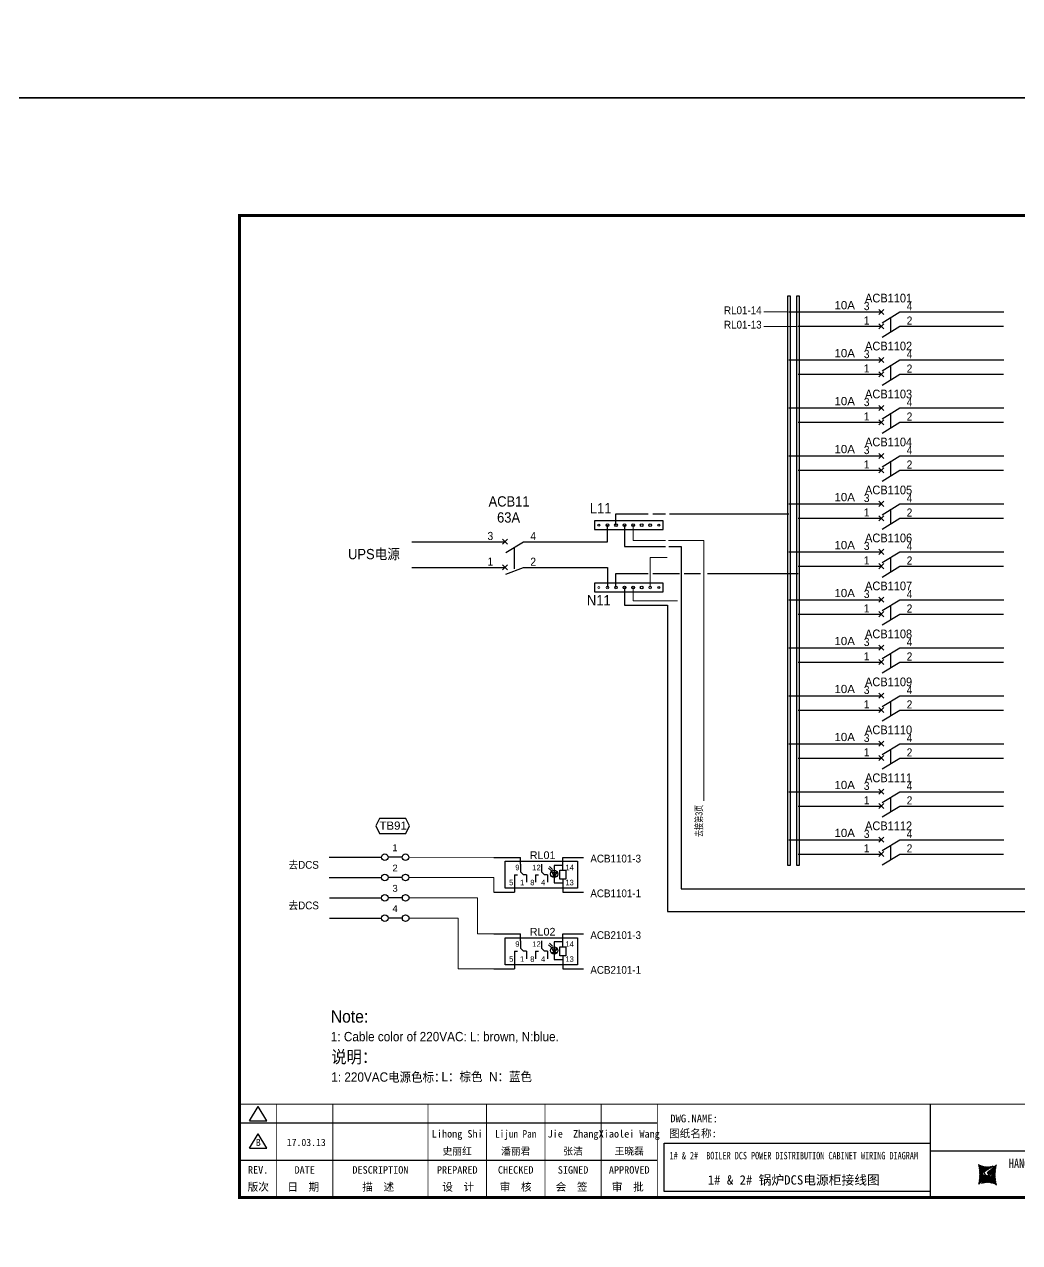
# Model space of a CAD drawing. Extents: x 79822 to 122366, y -56021 to -28815.
# Drawn here: x 90817 to 94010, y -50159 to -46249 of the extents above; entities that cross this region are included whole.
import ezdxf
from ezdxf.enums import TextEntityAlignment as Align
from ezdxf.lldxf.tags import DXFTag

# ---------------------------------------------------------------- set-up
doc = ezdxf.new("R2010")
doc.units = 0
doc.header["$LTSCALE"] = 100
doc.header["$MEASUREMENT"] = 0
for name, color, linetype in [('t', 1, 'Continuous'), ('WIRING', 3, 'Continuous'), ('标准图框及表格', 7, 'Continuous'), ('空气开关', 7, 'Continuous'), ('继电器', 7, 'Continuous')]:
    doc.layers.add(name, color=color, linetype=linetype)
doc.layers.add('细实线', color=7, linetype='Continuous', lineweight=20)
doc.styles.add('HZ', font='arial.ttf', dxfattribs={"width": 0.7})
doc.styles.get("Standard").update_dxf_attribs({"font": ''})
doc.styles.get('Standard').set_extended_font_data('SimSun')
tags = doc.linetypes.add('CENTER', pattern=[2, 1.25, -0.25, 0.25, -0.25]).pattern_tags.tags
tags[10:11] = [DXFTag(74, 4), DXFTag(75, 0), DXFTag(340, '0'), DXFTag(46, 1.0), DXFTag(50, 0.0), DXFTag(44, 0.0), DXFTag(45, 0.0)]
tags[8:9] = [DXFTag(74, 4), DXFTag(75, 0), DXFTag(340, '0'), DXFTag(46, 1.0), DXFTag(50, 0.0), DXFTag(44, 0.0), DXFTag(45, 0.0)]
tags[6:7] = [DXFTag(74, 4), DXFTag(75, 0), DXFTag(340, '0'), DXFTag(46, 1.0), DXFTag(50, 0.0), DXFTag(44, 0.0), DXFTag(45, 0.0)]
tags[4:5] = [DXFTag(74, 4), DXFTag(75, 0), DXFTag(340, '0'), DXFTag(46, 1.0), DXFTag(50, 0.0), DXFTag(44, 0.0), DXFTag(45, 0.0)]
pattern_1 = [(45, (0, 0), (-0.736262898216564, 0.7362628982165641), [])]

# ---------------------------------------------------------------- blocks, each defined once
blk = doc.blocks.new('供电端子')
at = {"style": 'HZ', "width": 0.7}
blk.add_attdef('供电端子', (0, 0), '', height=17, dxfattribs=at)
blk = doc.blocks.new('两对触点继电器4')
at = {"linetype": 'Continuous'}
for p, q in [((-2.898850006298744, 1), (3.93050469998343, 1)), ((0, -6.942902260849223), (0, 0)), ((0, -6.942902260849223), (0, 0)), ((0, 0), (18.62199102356681, 0)), ((0, 0), (18.62199102356681, 0)), ((3.93050469998343, -0.7714335845394089), (3.93050469998343, 1)), ((14.89074309218631, 1), (20.15853255797265, 1)), ((14.89074309218631, -2.314300753616408), (14.89074309218631, 1)), ((18.62199102356681, 0), (18.62199102356681, -6.942902260849223)), ((18.62199102356681, 0), (18.62199102356681, -6.942902260849223)), ((3.93050469998343, -0.7714335845394089), (3.93050469998343, -2.700017545885203)), ((3.93050469998343, -2.700017545885203), (4.701938284524658, -3.471451130424612)), ((9.330539791753836, -0.7714335845394089), (9.330539791753836, -2.700017545885203)), ((9.330539791753836, -2.700017545885203), (10.10197337629506, -3.471451130424612)), ((14.11930950764872, -4.628601507232815), (14.11930950764872, -2.314300753616408)), ((14.11930950764872, -2.314300753616408), (15.6621766767239, -2.314300753616408)), ((15.6621766767239, -2.314300753616408), (15.6621766767239, -4.628601507232815)), ((2.387637530904613, -3.471451130424612), (2.387637530904613, -7.942902260849223)), ((2.387637530904613, -3.471451130424612), (3.15907111544584, -3.471451130424612)), ((5.473371869062248, -3.471451130424612), (4.701938284524658, -3.471451130424612)), ((5.473371869062248, -3.471451130424612), (5.473371869062248, -5.400035091770405)), ((7.787672622675018, -3.471451130424612), (7.787672622675018, -5.400035091770405)), ((7.787672622675018, -3.471451130424612), (8.559106207216246, -3.471451130424612)), ((10.87340696083265, -3.471451130424612), (10.10197337629506, -3.471451130424612)), ((10.87340696083265, -3.471451130424612), (10.87340696083265, -5.400035091770405)), ((15.6621766767239, -4.628601507232815), (14.11930950764872, -4.628601507232815)), ((14.89074309218631, -4.628601507232815), (14.89074309218631, -7.942902260849223)), ((-2.880151934878086, -7.942902260849223), (2.387637530904613, -7.942902260849223)), ((18.62199102356681, -6.942902260849223), (0, -6.942902260849223)), ((18.62199102356681, -6.942902260849223), (0, -6.942902260849223)), ((14.89074309218631, -7.942902260849223), (20.15853255797265, -7.942902260849223))]:
    blk.add_line(p, q, dxfattribs=at)
at = {"layer": '继电器'}
for p, q in [((1.528297085300437, 0), (1.528297085300437, 0)), ((11.16448221722021, -1.789815281685151), (11.95026003654129, -2.503553604265107)), ((11.45021918775092, -1.361572544210503), (12.16456276443569, -2.146684763065423)), ((14.89074309218631, -1.063633882820795), (12.63405304086336, -1.063633882820795)), ((12.63405304086336, -1.063633882820795), (12.63405304086336, -5.578825527416484)), ((12.05396646064764, -3.793849053843587), (13.2421852528787, -3.793849053843587)), ((12.63405304086336, -5.578825527416484), (14.89074309218631, -5.578825527416484))]:
    blk.add_line(p, q, dxfattribs=at)
blk.add_lwpolyline([(0, 0), (18.62199102356681, 0), (18.62199102356681, -6.942902260849223), (0, -6.942902260849223)], close=True, dxfattribs=at)
blk.add_lwpolyline([(12.05396646064764, -2.870404006613171), (13.28619374251866, -2.870404006613171), (12.62607219127676, -3.793849053843587), (12.09797495028761, -2.870404006613171)], dxfattribs=at)
blk.add_circle((12.62607219127676, -3.266166169711141), 0.9241701717344044, dxfattribs=at)
at = {"style": 'HZ'}
for s, p in [('9', (2.635516607733734, -2.314300753616408)), ('12', (6.989454170678073, -2.314300753616408)), ('14', (15.50158897631627, -2.314300753616408)), ('5', (1.053108209867787, -6.171468676309814)), ('1', (3.841047872308991, -6.171468676309814)), ('8', (6.47885775445684, -6.171468676309814)), ('4', (9.241082964079396, -6.171468676309814)), ('13', (15.49833138462418, -6.171468676309814))]:
    blk.add_text(s, height=1.4, dxfattribs=at).set_placement(p)
at = {"layer": '继电器', "style": 'HZ'}
blk.add_attdef('J1', text='', height=2, dxfattribs=at).set_placement((9.653591208090802, 0.5682700523429958), align=Align.CENTER)
blk = doc.blocks.new('图框')
at = {"layer": '标准图框及表格'}
h = blk.add_hatch(dxfattribs=at)
h.set_pattern_fill('ANSI31', color=5, scale=8.329863809039892, style=0)
h.set_pattern_definition(pattern_1)
edge = h.paths.add_edge_path()
edge.add_arc((2399.257256036391, -2998.153851416566), 55.18534773488954, 238.1092081981581, 291.6531626184834)
edge.add_line((2419.619937407027, -3049.445018414634), (2388.525499730735, -3070.242821799802))
edge.add_arc((2238.907377712399, -3078.328790578547), 135.3602868968974, 346.3915348661821, 374.2500326978034)
edge.add_line((2370.467593623529, -3110.177132109857), (2397.50623789792, -3087.85242802291))
edge.add_line((2391.339199201146, -3080.281448750429), (2396.143986595598, -3080.898839897796))
edge.add_spline(control_points=[(2397.470018868538, -3087.887634953957), (2398.35948137939, -3087.023080631327), (2399.970992452319, -3085.456697735681), (2399.869182150054, -3081.252294174519), (2397.426500162081, -3081.012803431273), (2396.121921064187, -3080.884897048199)], knot_values=[0, 0, 0, 0, 6.844331067525468, 12.40042740766005, 18.76924275352248, 18.76924275352248, 18.76924275352248, 18.76924275352248], weights=[1, 1, 1, 1, 1, 1], degree=3, periodic=0)
edge.add_spline(control_points=[(2388.515363058686, -3070.265433304907), (2387.789374929038, -3070.86905758363), (2386.478198365832, -3071.959237952229), (2385.544096281083, -3073.38263759949), (2385.127199159644, -3074.017912079413)], knot_values=[0, 0, 0, 0, 5.253673658024614, 9.488438564008057, 9.488438564008057, 9.488438564008057, 9.488438564008057], weights=[1, 1, 1, 1, 1], degree=3, periodic=0)
edge.add_spline(control_points=[(2386.272665588534, -3072.281716856574), (2385.721471206634, -3072.905523096015), (2384.632427465753, -3074.386714445929), (2384.912828655535, -3077.72895088909), (2387.858851342782, -3079.895552619193), (2390.185443934519, -3080.145534927004), (2391.314573401905, -3080.266855002868)], knot_values=[10.66597461496156, 10.66597461496156, 10.66597461496156, 10.66597461496156, 18.97770399508879, 28.89455822145742, 41.119553648298, 52.64692538081317, 52.64692538081317, 52.64692538081317, 52.64692538081317], weights=[1, 1, 1, 1, 1, 1, 1], degree=3, periodic=0)
h = blk.add_hatch(dxfattribs=at)
h.set_pattern_fill('ANSI31', color=3, scale=8.329863809039892, style=0)
h.set_pattern_definition(pattern_1)
edge = h.paths.add_edge_path()
edge.add_line((2402.469732125144, -3075.776359090531), (2407.706041465404, -3076.440586092609))
edge.add_spline(control_points=[(2401.044493204623, -3068.769946203269), (2400.155030693568, -3069.634500525768), (2398.543519620813, -3071.200883421574), (2398.645329922932, -3075.40528698259), (2401.088011911052, -3075.644777725895), (2402.392591008975, -3075.772684108895)], knot_values=[0, 0, 0, 0, 6.844331067526932, 12.40042740766158, 18.76924275352342, 18.76924275352342, 18.76924275352342, 18.76924275352342], weights=[1, 1, 1, 1, 1, 1], degree=3, periodic=0)
edge.add_line((2428.046918449632, -3046.480449047325), (2401.008274175249, -3068.805153134272))
edge.add_spline(control_points=[(2412.625169549749, -3083.918607966574), (2413.015644598316, -3083.422785431954), (2413.86377905187, -3082.052674005965), (2413.601683417044, -3078.928630268005), (2410.655660730175, -3076.762028538062), (2408.329068138031, -3076.512046230251), (2407.199938671052, -3076.390726154226)], knot_values=[12.65408913243743, 12.65408913243743, 12.65408913243743, 12.65408913243743, 18.97770399508879, 28.89455822145742, 41.119553648298, 52.64692538081317, 52.64692538081317, 52.64692538081317, 52.64692538081317], weights=[1, 1, 1, 1, 1, 1, 1], degree=3, periodic=0)
edge.add_line((2411.626283690712, -3084.975693399283), (2412.781242849298, -3083.732051979769))
edge.add_line((2410.021343801694, -3086.399138189481), (2411.626283690712, -3084.975693399414))
edge.add_line((2378.894574665755, -3107.212562742519), (2409.989012342048, -3086.414759357351))
edge.add_arc((2399.257256036391, -3158.503729740543), 55.18534773488965, 58.10920819815809, 111.6531626184834)
edge.add_arc((2559.607134360383, -3078.328790578547), 135.360286896897, 166.3915348661823, 194.2500326978024)
at = {"color": 7}
for p, q in [((2215.642035047145, -2851.581424744189), (2215.642035047145, -3151.581424744189)), ((3115.642035047145, -2851.581424744189), (3115.642035047145, -3151.581424744189)), ((0, -2911.581424744189), (1340.158172602998, -2911.581424744189)), ((2215.642035047145, -3001.581424744189), (3115.642035047145, -3001.581424744189)), ((3115.642035047145, -3001.581424744189), (4115.642035047145, -3001.581424744189)), ((3791.785572043125, -3001.581424744189), (3791.785572043125, -3151.581424744189)), ((0, -3031.581424744189), (1340.158172602998, -3031.581424744189)), ((4115.642035047145, -3076.581424744189), (3115.642035047145, -3076.581424744189))]:
    blk.add_line(p, q, dxfattribs=at)
at = {"color": 7, "const_width": 3}
blk.add_lwpolyline([(4115.642035047145, -2851.581424744189), (0, -2851.581424744189)], dxfattribs=at)
at = {"layer": 't', "color": 7}
for p, q in [((31.94938321653171, -2904.992613363662), (59.89920926059131, -2859.122325316828)), ((87.8490353046218, -2904.992613363662), (59.89920926059131, -2859.122325316828)), ((31.94938321653171, -2904.992613363662), (87.8490353046218, -2904.992613363662)), ((31.94938321653171, -2992.977239491032), (59.89920926059131, -2947.106951444141)), ((87.8490353046218, -2992.977239491032), (59.89920926059131, -2947.106951444141)), ((31.94938321653171, -2992.977239491032), (87.8490353046218, -2992.977239491032))]:
    blk.add_line(p, q, dxfattribs=at)
at = {"layer": 't', "color": 7, "const_width": 9.61519705431492}
blk.add_lwpolyline([(4115.642035047145, -3151.581424744189), (4115.642035047145, 0), (0, 0), (0, -3151.581424744189)], close=True, dxfattribs=at)
at = {"layer": 't', "color": 7, "const_width": 2.40379926357873}
for points in [[(118.7653193609731, -2852.783324375967), (118.7653193609731, -3151.581424744189)], [(299.0502641293569, -2852.783324375967), (299.0502641293569, -3151.581424744189)], [(604.3883150879992, -2852.783324375967), (604.3883150879992, -3156.41304604568)], [(791.9882990770857, -2852.783324375967), (791.9882990770857, -3156.41304604568)], [(979.588283066143, -2852.783324375967), (979.588283066143, -3156.41304604568)], [(1159.873227834585, -2852.783324375967), (1159.873227834585, -3156.41304604568)], [(1340.158172602998, -2852.783324375967), (1340.158172602998, -3156.41304604568)]]:
    blk.add_lwpolyline(points, dxfattribs=at)
at = {"color": 7, "linetype": 'CENTER'}
for s, height, p in [('图纸编号：', 24, (3125.2212882557, -3066.664538382978)), ('杭州和利时自动化有限公司', 27, (2542.549152440595, -3121.114498389041)), ('文档号：', 24, (3124.032392707933, -3138.728717091954))]:
    blk.add_text(s, height=height, dxfattribs=at).set_placement(p)
at = {"color": 7, "flags": 8}
for tag, p, height in [('DWG.NAME:', (1381.636459220965, -2910.37952511241), 25), ('PROJECTNAME:', (3125.480185663539, -2912.807924402037), 24), ('PROJECTNAME：', (3339.10867075545, -2913.108539231762), 25), ('DWG.NO.:', (3128.186172261583, -3030.402470643486), 24), ('图纸编号', (3315.362718925957, -3052.404678158069), 24), ('FILENO.:', (3128.672545599984, -3106.104124450346), 24), ('文档号', (3317.726365529132, -3124.132485953713), 24)]:
    blk.add_attdef(tag, p, '', height=height, dxfattribs=at)
for tag, p in [('图纸名称:', (1377.81237181677, -2965.923337057193)), ('项目名称：', (3121.562334825969, -2984.305160940257)), ('项目名称：', (3325.036680579346, -2984.305160940257))]:
    blk.add_attdef(tag, text='', height=25, dxfattribs=at).set_placement(p, align=Align.BOTTOM_LEFT)
for tag, height, p in [('A', 23, (59.89920926059131, -2974.881554149018)), ('设计时间', 23, (213.8658221408186, -2974.881554149018)), ('RENLIU', 24, (698.1883070825425, -2950.380597809435)), ('SHUFENWANG', 24, (885.7882910716289, -2950.380597809435)), ('FANGHOU', 24, (1069.730755450379, -2950.380597809435)), ('DANDANLI', 24, (1250.015700218792, -2950.380597809435)), ('刘仁', 23, (698.1883070825425, -3002.188376027443)), ('王姝芬', 23, (885.7882910716289, -3002.188376027443)), ('侯方', 23, (1069.730755450379, -3002.188376027443)), ('李丹丹', 23, (1250.015700218792, -3002.188376027443)), ('#10STATIONONTROLCABINETCOVER', 30, (1777.900103825072, -3017.182374560078)), ('PAGEXOFX', 24, (3953.713803545135, -3039.081424744189)), ('REV.', 24, (59.38265968048654, -3063.048954873535)), ('DATE', 24, (208.907791745165, -3063.048954873535)), ('DESCRIPTION', 24, (451.7192896086781, -3063.048954873535)), ('PREPARED', 24, (698.1883070825425, -3063.048954873535)), ('CHECKED', 24, (885.7882910716144, -3063.048954873535)), ('SIGNED', 24, (1069.730755450364, -3063.048954873535)), ('APPROVED', 24, (1250.015700218792, -3063.048954873535)), ('图纸名称', 30, (1777.900103825072, -3094.695064044037)), ('第几页共几页', 24, (3953.713803545135, -3114.081424744189))]:
    blk.add_attdef(tag, text='', height=height, dxfattribs=at).set_placement(p, align=Align.MIDDLE)
at = {"color": 7, "width": 0.8, "flags": 8}
blk.add_attdef('HANGZHOUHOLLYSYSAUTOMATIONCO.,LTD.', text='', height=24, dxfattribs=at).set_placement((2770.082304289484, -3045.714803244191), align=Align.MIDDLE)
at = {"layer": 't', "color": 7}
for s, p in [('版次', (59.89920926059131, -3117.600441270843)), ('日  期', (204.1999693705875, -3117.600441270843)), ('描  述', (444.4895954714448, -3117.600441270843)), ('设  计', (701.4970341851513, -3117.600441270843)), ('审  核', (885.5947788425256, -3117.600441270843)), ('会  签', (1065.022933075787, -3117.600441270843)), ('审  批', (1245.3078778442, -3117.600441270843))]:
    blk.add_text(s, height=25, dxfattribs=at).set_placement(p, align=Align.MIDDLE_CENTER)
at = {"layer": '标准图框及表格', "color": 5, "style": 'HZ'}
for s, p in [('pgqh', (2373.884875617339, -3059.677228196226)), ('hollilas', (2374.051901626051, -3085.968484618272))]:
    blk.add_text(s, height=5.205656721233694, dxfattribs=at).set_placement(p)
at = {"layer": '标准图框及表格', "color": 3, "style": 'HZ'}
for s, height, p in [('auto', 8.676094535389492, (2400.907127263781, -3074.200036411981)), ('hollysys', 4.338047267694746, (2402.5381050141, -3099.731461394062))]:
    blk.add_text(s, height=height, dxfattribs=at).set_placement(p)

msp = doc.modelspace()

# ---------------------------------------------------------------- linework, layer by layer
at = {"color": 43}
for p, q in [((93269.50882900952, -47172.10623649645), (93566.17344263868, -47172.10623649645)), ((93624.72717394991, -47172.10623649645), (93958.4226360961, -47172.10623649645)), ((93269.50882900952, -47326.10623649645), (93566.17344263868, -47326.10623649645)), ((93624.72717394991, -47326.10623649645), (93958.4226360961, -47326.10623649645)), ((93269.50882900952, -47480.10623649645), (93566.17344263868, -47480.10623649645)), ((93624.72717394991, -47480.10623649645), (93958.4226360961, -47480.10623649645)), ((93269.50882900952, -47634.10623649645), (93566.17344263868, -47634.10623649645)), ((93624.72717394991, -47634.10623649645), (93958.4226360961, -47634.10623649645)), ((92714.5588290095, -47856.85623649645), (92714.5588290095, -47820.55623649646)), ((92714.5588290095, -47820.55623649646), (92817.4085215122, -47820.55623649646)), ((92832.60546974404, -47820.55623649646), (92873.52033036828, -47820.55623649646)), ((92886.76895190371, -47820.55623649646), (93269.50882900952, -47820.55623649646)), ((93269.50882900952, -47788.10623649645), (93566.17344263868, -47788.10623649645)), ((93624.72717394991, -47788.10623649645), (93958.4226360961, -47788.10623649645)), ((92687.0588290095, -47909.82225893988), (92687.0588290095, -47856.85623649645)), ((92742.0588290095, -47856.85623649645), (92742.0588290095, -47924.67491413899)), ((92059.46917934433, -47909.82225893988), (92358.88379297356, -47909.82225893988)), ((92417.43752428473, -47909.82225893988), (92687.0588290095, -47909.82225893988)), ((92742.0588290095, -47924.67491413899), (92873.52033036828, -47924.67491413899)), ((92884.04129452878, -47924.67491413899), (92924.10882900949, -47924.67491413899)), ((92924.10882900949, -47924.67491413899), (92924.10882900949, -48293.55623649646)), ((93269.50882900952, -47942.10623649645), (93566.17344263868, -47942.10623649645)), ((93624.72717394991, -47942.10623649645), (93958.4226360961, -47942.10623649645)), ((93269.50882900952, -48096.10623649645), (93566.17344263868, -48096.10623649645)), ((93624.72717394991, -48096.10623649645), (93958.4226360961, -48096.10623649645)), ((93269.50882900952, -48250.10623649645), (93566.17344263868, -48250.10623649645)), ((93624.72717394991, -48250.10623649645), (93958.4226360961, -48250.10623649645)), ((92924.10882900949, -48293.55623649646), (92924.10882900949, -49024.37898320025)), ((93269.50882900952, -48404.10623649645), (93566.17344263868, -48404.10623649645)), ((93624.72717394991, -48404.10623649645), (93958.4226360961, -48404.10623649645)), ((93269.50882900952, -48558.10623649645), (93566.17344263868, -48558.10623649645)), ((93624.72717394991, -48558.10623649645), (93958.4226360961, -48558.10623649645)), ((93269.50882900952, -48712.10623649645), (93566.17344263868, -48712.10623649645)), ((93624.72717394991, -48712.10623649645), (93958.4226360961, -48712.10623649645)), ((93269.50882900952, -48866.10623649645), (93566.17344263868, -48866.10623649645)), ((93624.72717394991, -48866.10623649645), (93958.4226360961, -48866.10623649645)), ((92924.10882900949, -49024.37898320025), (94541.1516143028, -49024.37898320025))]:
    msp.add_line(p, q, dxfattribs=at)
at = {"color": 6}
for p, q in [((93574.26532148602, -47180.19811534378), (93558.08156379135, -47164.01435764911)), ((93558.08156379135, -47180.19811534378), (93574.26532148602, -47164.01435764911)), ((93568.25549901373, -47206.89422267408), (93624.72717394991, -47172.10623649645)), ((93558.08156379135, -47226.30975077528), (93574.26532148602, -47210.12599308061)), ((93574.26532148602, -47226.30975077528), (93558.08156379135, -47210.12599308061)), ((93568.25549901373, -47253.00585810556), (93624.72717394991, -47218.21787192795)), ((93574.26532148602, -47334.19811534378), (93558.08156379135, -47318.01435764911)), ((93558.08156379135, -47334.19811534378), (93574.26532148602, -47318.01435764911)), ((93568.25549901373, -47360.89422267408), (93624.72717394991, -47326.10623649645)), ((93574.26532148602, -47380.30975077528), (93558.08156379135, -47364.12599308061)), ((93558.08156379135, -47380.30975077528), (93574.26532148602, -47364.12599308061)), ((93568.25549901373, -47407.00585810556), (93624.72717394991, -47372.21787192795)), ((93558.08156379135, -47488.19811534378), (93574.26532148602, -47472.01435764911)), ((93574.26532148602, -47488.19811534378), (93558.08156379135, -47472.01435764911)), ((93568.25549901373, -47514.89422267408), (93624.72717394991, -47480.10623649645)), ((93558.08156379135, -47534.30975077528), (93574.26532148602, -47518.12599308061)), ((93574.26532148602, -47534.30975077528), (93558.08156379135, -47518.12599308061)), ((93568.25549901373, -47561.00585810556), (93624.72717394991, -47526.21787192795)), ((93574.26532148602, -47642.19811534378), (93558.08156379135, -47626.01435764911)), ((93558.08156379135, -47642.19811534378), (93574.26532148602, -47626.01435764911)), ((93568.25549901373, -47668.89422267408), (93624.72717394991, -47634.10623649645)), ((93574.26532148602, -47688.30975077528), (93558.08156379135, -47672.12599308061)), ((93558.08156379135, -47688.30975077528), (93574.26532148602, -47672.12599308061)), ((93568.25549901373, -47715.00585810556), (93624.72717394991, -47680.21787192795)), ((93558.08156379135, -47796.19811534378), (93574.26532148602, -47780.01435764911)), ((93574.26532148602, -47796.19811534378), (93558.08156379135, -47780.01435764911)), ((93568.25549901373, -47822.89422267408), (93624.72717394991, -47788.10623649645)), ((93558.08156379135, -47842.30975077528), (93574.26532148602, -47826.12599308061)), ((93574.26532148602, -47842.30975077528), (93558.08156379135, -47826.12599308061)), ((93568.25549901373, -47869.00585810556), (93624.72717394991, -47834.21787192795)), ((93574.26532148602, -47950.19811534378), (93558.08156379135, -47934.01435764911)), ((93558.08156379135, -47950.19811534378), (93574.26532148602, -47934.01435764911)), ((93574.26532148602, -47996.30975077528), (93558.08156379135, -47980.12599308061)), ((93558.08156379135, -47996.30975077528), (93574.26532148602, -47980.12599308061)), ((93568.25549901373, -47976.89422267408), (93624.72717394991, -47942.10623649645)), ((93568.25549901373, -48023.00585810556), (93624.72717394991, -47988.21787192795)), ((93574.26532148602, -48104.19811534378), (93558.08156379135, -48088.01435764911)), ((93558.08156379135, -48104.19811534378), (93574.26532148602, -48088.01435764911)), ((93568.25549901373, -48130.89422267408), (93624.72717394991, -48096.10623649645)), ((93574.26532148602, -48150.30975077528), (93558.08156379135, -48134.12599308061)), ((93558.08156379135, -48150.30975077528), (93574.26532148602, -48134.12599308061)), ((93568.25549901373, -48177.00585810556), (93624.72717394991, -48142.21787192795)), ((93558.08156379135, -48258.19811534378), (93574.26532148602, -48242.01435764911)), ((93574.26532148602, -48258.19811534378), (93558.08156379135, -48242.01435764911)), ((93568.25549901373, -48284.89422267408), (93624.72717394991, -48250.10623649645)), ((93558.08156379135, -48304.30975077528), (93574.26532148602, -48288.12599308061)), ((93574.26532148602, -48304.30975077528), (93558.08156379135, -48288.12599308061)), ((93568.25549901373, -48331.00585810556), (93624.72717394991, -48296.21787192795)), ((93574.26532148602, -48412.19811534378), (93558.08156379135, -48396.01435764911)), ((93558.08156379135, -48412.19811534378), (93574.26532148602, -48396.01435764911)), ((93568.25549901373, -48438.89422267408), (93624.72717394991, -48404.10623649645)), ((93574.26532148602, -48458.30975077528), (93558.08156379135, -48442.12599308061)), ((93558.08156379135, -48458.30975077528), (93574.26532148602, -48442.12599308061)), ((93568.25549901373, -48485.00585810556), (93624.72717394991, -48450.21787192795)), ((93574.26532148602, -48566.19811534378), (93558.08156379135, -48550.01435764911)), ((93558.08156379135, -48566.19811534378), (93574.26532148602, -48550.01435764911)), ((93568.25549901373, -48592.89422267408), (93624.72717394991, -48558.10623649645)), ((93574.26532148602, -48612.30975077528), (93558.08156379135, -48596.12599308061)), ((93558.08156379135, -48612.30975077528), (93574.26532148602, -48596.12599308061)), ((93568.25549901373, -48639.00585810556), (93624.72717394991, -48604.21787192795)), ((93574.26532148602, -48720.19811534378), (93558.08156379135, -48704.01435764911)), ((93558.08156379135, -48720.19811534378), (93574.26532148602, -48704.01435764911)), ((93568.25549901373, -48746.89422267408), (93624.72717394991, -48712.10623649645)), ((93574.26532148602, -48766.30975077528), (93558.08156379135, -48750.12599308061)), ((93558.08156379135, -48766.30975077528), (93574.26532148602, -48750.12599308061)), ((93568.25549901373, -48793.00585810556), (93624.72717394991, -48758.21787192795)), ((93558.08156379135, -48874.19811534378), (93574.26532148602, -48858.01435764911)), ((93574.26532148602, -48874.19811534378), (93558.08156379135, -48858.01435764911)), ((93568.25549901373, -48900.89422267408), (93624.72717394991, -48866.10623649645)), ((93558.08156379135, -48920.30975077528), (93574.26532148602, -48904.12599308061)), ((93574.26532148602, -48920.30975077528), (93558.08156379135, -48904.12599308061)), ((93568.25549901373, -48947.00585810556), (93624.72717394991, -48912.21787192795))]:
    msp.add_line(p, q, dxfattribs=at)
at = {"color": 5}
for p, q in [((93299.20882900953, -47218.21787192795), (93566.17344263868, -47218.21787192795)), ((93624.72717394991, -47218.21787192795), (93957.83298643093, -47218.21787192795)), ((93299.20882900953, -47372.21787192795), (93566.17344263868, -47372.21787192795)), ((93624.72717394991, -47372.21787192795), (93957.83298643093, -47372.21787192795)), ((93299.20882900953, -47526.21787192795), (93566.17344263868, -47526.21787192795)), ((93624.72717394991, -47526.21787192795), (93957.83298643093, -47526.21787192795)), ((93299.20882900953, -47680.21787192795), (93566.17344263868, -47680.21787192795)), ((93624.72717394991, -47680.21787192795), (93957.83298643093, -47680.21787192795)), ((93299.20882900953, -47834.21787192795), (93566.17344263868, -47834.21787192795)), ((93624.72717394991, -47834.21787192795), (93957.83298643093, -47834.21787192795)), ((92059.29621479931, -47992.23389437137), (92358.88379297356, -47992.23389437137)), ((92417.43752428473, -47992.23389437137), (92687.0588290095, -47992.23389437137)), ((92687.0588290095, -47992.23389437137), (92687.0588290095, -48056.50623649645)), ((92714.5588290095, -48056.50623649645), (92714.5588290095, -48011.95623649645)), ((92714.5588290095, -48011.95623649645), (92817.39293489864, -48011.95623649645)), ((92832.9795484698, -48011.95623649645), (92918.60882900949, -48011.95623649645)), ((92932.90882900948, -48011.95623649645), (92985.93945950535, -48011.95623649645)), ((93008.61089742693, -48011.95623649645), (93041.70023087869, -48011.95623649645)), ((93041.70023087869, -48011.95623649645), (93299.20882900953, -48011.95623649645)), ((93299.20882900953, -47988.21787192795), (93566.17344263868, -47988.21787192795)), ((93624.72717394991, -47988.21787192795), (93957.83298643093, -47988.21787192795)), ((92742.0588290095, -48056.50623649645), (92742.0588290095, -48112.82855769254)), ((92742.0588290095, -48112.82855769254), (92879.5588290095, -48112.82855769254)), ((92879.5588290095, -48112.82855769254), (92879.5588290095, -48293.00623649645)), ((93299.20882900953, -48142.21787192795), (93566.17344263868, -48142.21787192795)), ((93624.72717394991, -48142.21787192795), (93957.83298643093, -48142.21787192795)), ((92879.5588290095, -48293.00623649645), (92879.5588290095, -49097.07697427474)), ((93299.20882900953, -48296.21787192795), (93566.17344263868, -48296.21787192795)), ((93624.72717394991, -48296.21787192795), (93957.83298643093, -48296.21787192795)), ((93299.20882900953, -48450.21787192795), (93566.17344263868, -48450.21787192795)), ((93624.72717394991, -48450.21787192795), (93957.83298643093, -48450.21787192795)), ((93299.20882900953, -48604.21787192795), (93566.17344263868, -48604.21787192795)), ((93624.72717394991, -48604.21787192795), (93957.83298643093, -48604.21787192795)), ((93299.20882900953, -48758.21787192795), (93566.17344263868, -48758.21787192795)), ((93624.72717394991, -48758.21787192795), (93957.83298643093, -48758.21787192795)), ((93299.20882900953, -48912.21787192795), (93566.17344263868, -48912.21787192795)), ((93624.72717394991, -48912.21787192795), (93957.83298643093, -48912.21787192795)), ((92879.5588290095, -49097.07697427474), (94570.9035522306, -49097.07697427474))]:
    msp.add_line(p, q, dxfattribs=at)
for p, q in [((92366.97567182084, -47917.91413778721), (92350.79191412622, -47901.73038009254)), ((92350.79191412622, -47917.91413778721), (92366.97567182084, -47901.73038009254)), ((92360.9658493486, -47944.61024511751), (92417.43752428473, -47909.82225893988)), ((92350.79191412622, -48000.3257732187), (92366.97567182084, -47984.14201552403)), ((92366.97567182084, -48000.3257732187), (92350.79191412622, -47984.14201552403)), ((92360.9658493486, -48014.37188054899), (92417.43752428473, -47992.23389437137))]:
    msp.add_line(p, q)
at = {"color": 7}
for p, q in [((91794.9250053732, -48922.61924063879), (91962.287721378, -48922.61924063879)), ((91794.9250053732, -48987.79989885002), (91962.66894592732, -48987.79989885002)), ((91794.98008132912, -49052.85524094327), (91962.72402188324, -49052.85524094327)), ((91794.98008132912, -49117.91058303653), (91962.72402188324, -49117.91058303653))]:
    msp.add_line(p, q, dxfattribs=at)
at = {"color": 7, "linetype": 'Continuous'}
for p, q in [((92028.73340159349, -48922.61924063879), (91983.46948795524, -48922.61924063879)), ((92029.11462614281, -48987.79989885002), (91983.85071250456, -48987.79989885002)), ((92029.16970209873, -49052.85524094327), (91983.90578846048, -49052.85524094327)), ((92029.16970209873, -49117.91058303653), (91983.90578846048, -49117.91058303653))]:
    msp.add_line(p, q, dxfattribs=at)
at = {"color": 1}
for points in [[(80424.02288337171, -41902.71170878626), (120415.6888531589, -41902.71170878626), (120415.6888531589, -46484.74540639428), (80424.02288337171, -46484.74540639428)], [(80424.02288337171, -46484.74540639428), (120403.571340328, -46484.74540639428), (120403.571340328, -56021.37558329208), (80424.02288337171, -56021.37558329208)], [(92869.6496177244, -49840.69029579248), (93722.16669772343, -49840.69029579248), (93722.16669772343, -49995.64458818166), (92869.6496177244, -49995.64458818166)]]:
    msp.add_lwpolyline(points, close=True, dxfattribs=at)
at = {"color": 43}
for points in [[(93273.49611533314, -47120.40623649645), (93273.49611533314, -48949.23421393051), (93265.65882900948, -48949.23421393051), (93265.65882900948, -47120.40623649645)], [(92645.8088290095, -47870.60623649645), (92865.8088290095, -47870.60623649645), (92865.8088290095, -47843.10623649645), (92645.8088290095, -47843.10623649645)]]:
    msp.add_lwpolyline(points, close=True, dxfattribs=at)
at = {"color": 5}
for points in [[(93302.64611533316, -47120.40623649645), (93302.64611533316, -48949.23421393051), (93294.8088290095, -48949.23421393051), (93294.8088290095, -47120.40623649645)], [(92645.8088290095, -48070.25623649645), (92865.8088290095, -48070.25623649645), (92865.8088290095, -48042.75623649645), (92645.8088290095, -48042.75623649645)]]:
    msp.add_lwpolyline(points, close=True, dxfattribs=at)
at = {"color": 3}
msp.add_lwpolyline([(92040.3947951528, -48797.59135525377), (91955.73745077322, -48797.59135525377), (91943.64145077326, -48821.78335525376), (91955.73745077322, -48845.97535525376), (92040.3947951528, -48845.97535525376), (92052.49079515276, -48821.78335525376), (92040.3947951528, -48797.59135525377)], dxfattribs=at)
for centre, radius in [((92659.5588290095, -47856.85623649645), 3.3), ((92687.0588290095, -47856.85623649645), 4.4), ((92714.5588290095, -47856.85623649645), 4.4), ((92742.0588290095, -47856.85623649645), 4.4), ((92769.5588290095, -47856.85623649645), 4.4), ((92797.0588290095, -47856.85623649645), 4.4), ((92824.5588290095, -47856.85623649645), 4.4), ((92852.0588290095, -47856.85623649645), 3.3), ((92742.0588290095, -48056.50623649645), 4.4), ((92769.5588290095, -48056.50623649645), 4.4), ((92797.0588290095, -48056.50623649645), 4.4), ((92852.0588290095, -48056.50623649645), 3.3)]:
    msp.add_circle(centre, radius)
at = {"lineweight": 20}
for centre, radius in [((92659.5588290095, -48056.50623649645), 3.3), ((92687.0588290095, -48056.50623649645), 4.4), ((92714.5588290095, -48056.50623649645), 4.4), ((92824.5588290095, -48056.50623649645), 4.4)]:
    msp.add_circle(centre, radius, dxfattribs=at)
at = {"layer": 'WIRING', "color": 3}
for centre in [(91972.87860466665, -48922.61924063879), (92039.32428488214, -48922.61924063879), (91973.25982921597, -48987.79989885002), (92039.70550943146, -48987.79989885002), (91973.3149051719, -49052.85524094327), (92039.76058538738, -49052.85524094327), (91973.3149051719, -49117.91058303653), (92039.76058538738, -49117.91058303653)]:
    msp.add_circle(centre, 10.59088328861253, dxfattribs=at)
at = {"layer": '空气开关', "color": 6}
for p, q in [((93596.49133648185, -47235.61186501675), (93596.49133648185, -47189.50022958528)), ((93596.49133648185, -47389.61186501675), (93596.49133648185, -47343.50022958528)), ((93596.49133648185, -47543.61186501675), (93596.49133648185, -47497.50022958528)), ((93596.49133648185, -47697.61186501675), (93596.49133648185, -47651.50022958528)), ((93596.49133648185, -47851.61186501675), (93596.49133648185, -47805.50022958528)), ((93596.49133648185, -48005.61186501675), (93596.49133648185, -47959.50022958528)), ((93596.49133648185, -48159.61186501675), (93596.49133648185, -48113.50022958528)), ((93596.49133648185, -48313.61186501675), (93596.49133648185, -48267.50022958528)), ((93596.49133648185, -48467.61186501675), (93596.49133648185, -48421.50022958528)), ((93596.49133648185, -48621.61186501675), (93596.49133648185, -48575.50022958528)), ((93596.49133648185, -48775.61186501675), (93596.49133648185, -48729.50022958528)), ((93596.49133648185, -48929.61186501675), (93596.49133648185, -48883.50022958528))]:
    msp.add_line(p, q, dxfattribs=at)
at = {"layer": '空气开关'}
msp.add_line((92389.20168681667, -47996.97788746019), (92389.20168681667, -47927.21625202871), dxfattribs=at)
at = {"layer": '细实线', "color": 43}
for p, q in [((93267.4607536621, -47172.3002354707), (93189.2505587895, -47172.3002354707)), ((92769.5588290095, -47856.85623649645), (92769.5588290095, -47905.70818849897)), ((92769.5588290095, -47905.70818849897), (92873.90999570754, -47905.70818849897)), ((92882.93818296891, -47905.70818849897), (92996.31753692831, -47905.70818849897)), ((92996.31753692831, -47905.70818849897), (92996.31753692831, -48741.09807817497))]:
    msp.add_line(p, q, dxfattribs=at)
at = {"layer": '细实线', "color": 5}
for p, q in [((93297.16075366212, -47218.4118709022), (93189.2505587895, -47218.4118709022)), ((92824.5588290095, -48056.50623649645), (92824.5588290095, -47960.48569141116)), ((92824.5588290095, -47960.48569141116), (92878.89459472758, -47960.48569141116)), ((92769.5588290095, -48056.50623649645), (92769.5588290095, -48099.72024924851)), ((92769.5588290095, -48099.72024924851), (92912.02228061206, -48099.72024924851))]:
    msp.add_line(p, q, dxfattribs=at)
at = {"layer": '细实线', "color": 0}
for p, q in [((92322.51494084817, -48922.88148482531), (92049.91516817076, -48922.61924063879)), ((92322.74829277952, -48987.56924063878), (92050.29639272008, -48987.79989885002)), ((92322.74829277952, -49034.48890504077), (92322.74829277952, -48987.56924063878)), ((92050.351468676, -49052.85524094327), (92270.07580139261, -49052.85524094327)), ((92270.07580139258, -49168.52948482533), (92270.07580139261, -49052.85524094327)), ((92050.351468676, -49117.91058303653), (92208.07580139258, -49117.91058303653)), ((92208.07580139258, -49117.91058303653), (92208.07580139255, -49280.13690504078)), ((92322.51494084817, -49168.52948482533), (92270.07580139258, -49168.52948482533)), ((92322.74829277952, -49280.13690504078), (92208.07580139255, -49280.13690504078))]:
    msp.add_line(p, q, dxfattribs=at)

# ---------------------------------------------------------------- block references
at = {"color": 1}
ref = msp.add_blockref('图框', (91507.10296367995, -46863.05262892279), dxfattribs=at)
ref.add_attrib('第几页共几页', '第1页 共3页', dxfattribs={"color": 7, "height": 24, "flags": 8}).set_placement((95460.81676722509, -49977.13405366697), align=Align.MIDDLE)
ref.add_attrib('图纸编号', 'BHE-17020007/01 -C0-004-04', (94822.4656826059, -49915.45730708085), dxfattribs={"color": 7, "height": 24, "flags": 8})
ref.add_attrib('文档号', 'B17-P11-008837', (94824.8293292091, -49987.1851148765), dxfattribs={"color": 7, "height": 24, "flags": 8})
ref.add_attrib('图纸名称', '1# & 2# 锅炉DCS电源柜接线图', dxfattribs={"color": 7, "height": 30, "flags": 8}).set_placement((93285.00306750501, -49957.74769296683), align=Align.MIDDLE)
ref.add_attrib('刘仁', '史丽红', dxfattribs={"color": 7, "height": 23, "flags": 8}).set_placement((92205.2912707625, -49865.24100495023), align=Align.MIDDLE)
ref.add_attrib('王姝芬', '潘丽君', dxfattribs={"color": 7, "height": 23, "flags": 8}).set_placement((92392.89125475158, -49865.24100495023), align=Align.MIDDLE)
ref.add_attrib('侯方', '张洁', dxfattribs={"color": 7, "height": 23, "flags": 8}).set_placement((92576.83371913033, -49865.24100495023), align=Align.MIDDLE)
ref.add_attrib('李丹丹', '王晓磊', dxfattribs={"color": 7, "height": 23, "flags": 8}).set_placement((92757.11866389874, -49865.24100495023), align=Align.MIDDLE)
ref.add_attrib('设计时间', '17.03.13', dxfattribs={"color": 7, "height": 23, "flags": 8}).set_placement((91720.96878582078, -49837.9341830718), align=Align.MIDDLE)
ref.add_attrib('A', 'B', dxfattribs={"color": 7, "height": 23, "flags": 8}).set_placement((91567.00217294054, -49837.9341830718), align=Align.MIDDLE)
ref.add_attrib('REV.', 'REV.', dxfattribs={"color": 7, "height": 24, "flags": 8}).set_placement((91566.48562336042, -49926.10158379632), align=Align.MIDDLE)
ref.add_attrib('DATE', 'DATE', dxfattribs={"color": 7, "height": 24, "flags": 8}).set_placement((91716.01075542513, -49926.10158379632), align=Align.MIDDLE)
ref.add_attrib('DESCRIBE', 'DESCRIPTION', dxfattribs={"color": 7, "height": 24, "flags": 8}).set_placement((91958.82225328863, -49926.10158379632), align=Align.MIDDLE)
ref.add_attrib('PREPARE', 'PREPARED', dxfattribs={"color": 7, "height": 24, "flags": 8}).set_placement((92205.2912707625, -49926.10158379632), align=Align.MIDDLE)
ref.add_attrib('VERIFY', 'CHECKED', dxfattribs={"color": 7, "height": 24, "flags": 8}).set_placement((92392.89125475158, -49926.10158379632), align=Align.MIDDLE)
ref.add_attrib('SIGN', 'SIGNED', dxfattribs={"color": 7, "height": 24, "flags": 8}).set_placement((92576.8337191303, -49926.10158379632), align=Align.MIDDLE)
ref.add_attrib('APPROVER', 'APPROVED', dxfattribs={"color": 7, "height": 24, "flags": 8}).set_placement((92757.11866389874, -49926.10158379632), align=Align.MIDDLE)
ref.add_attrib('RENLIU', 'Lihong Shi', dxfattribs={"color": 7, "height": 24, "flags": 8}).set_placement((92205.2912707625, -49813.43322673222), align=Align.MIDDLE)
ref.add_attrib('SHUFENWANG', 'Lijun Pan', dxfattribs={"color": 7, "height": 24, "width": 0.9, "flags": 8}).set_placement((92392.89125475158, -49813.43322673222), align=Align.MIDDLE)
ref.add_attrib('FANGHOU', 'Jie  Zhang', dxfattribs={"color": 7, "height": 24, "flags": 8}).set_placement((92576.83371913033, -49813.43322673222), align=Align.MIDDLE)
ref.add_attrib('DANDANLI', 'Xiaolei Wang', dxfattribs={"color": 7, "height": 24, "flags": 8}).set_placement((92757.11866389874, -49813.43322673222), align=Align.MIDDLE)
ref.add_attrib('DWG.NAME:', 'DWG.NAME:', (92888.73942290091, -49773.4321540352), dxfattribs={"color": 7, "height": 25, "flags": 8})
ref.add_attrib('#10STATIONONTROLCABINETCOVER', '1# & 2#  BOILER DCS POWER DISTRIBUTION CABINET WIRING DIAGRAM', dxfattribs={"color": 7, "height": 24, "width": 0.8, "flags": 8}).set_placement((93285.00306750501, -49880.23500348286), align=Align.MIDDLE)
ref.add_attrib('图纸名称:', '图纸名称:', dxfattribs={"color": 7, "height": 25, "flags": 8}).set_placement((92884.91533549673, -49828.97596597998), align=Align.BOTTOM_LEFT)
ref.add_attrib('HANGZHOUHOLLYSYSAUTOMATIONCO.,LTD', 'HANGZHOU HOLLYSYS AUTOMATION CO.,LTD.', dxfattribs={"color": 7, "height": 30, "width": 0.8, "flags": 8}).set_placement((94277.18526796943, -49908.76743216698), align=Align.MIDDLE)
ref.add_attrib('PROJECTNAME：', 'PROJECT NAME：', (94632.48938591011, -49776.16116815455), dxfattribs={"color": 7, "height": 25, "width": 0.8, "flags": 8})
ref.add_attrib('项目名称：', '项目名称：', dxfattribs={"color": 7, "height": 25, "flags": 8}).set_placement((94628.6652985059, -49847.35778986305), align=Align.BOTTOM_LEFT)
ref.add_attrib('PROJECTNAME：', 'Ethiopia Welkait Sugar Cane Factory Project', (94846.21163443539, -49776.16116815455), dxfattribs={"color": 7, "height": 25, "width": 0.7, "flags": 8})
ref.add_attrib('项目名称：', '埃塞俄比亚瓦尔凯特糖厂4×30MW机组电站DCS', dxfattribs={"color": 7, "height": 25, "flags": 8}).set_placement((94832.13964425928, -49847.35778986305), align=Align.BOTTOM_LEFT)
ref.add_attrib('PAGEXOFX', 'PAGE 1 OF 3', dxfattribs={"color": 7, "height": 24, "flags": 8}).set_placement((95460.81676722509, -49902.13405366697), align=Align.MIDDLE)
ref.add_attrib('DWG.NO.：', 'DWG.NO.：', (94636.47801229997, -49897.64117522231), dxfattribs={"color": 7, "height": 24, "flags": 8})
ref.add_attrib('FILENO.：', 'FILE No.：', (94636.47801229997, -49972.64117522231), dxfattribs={"color": 7, "height": 24, "flags": 8})
ref = msp.add_blockref('供电端子', (93589.16138786174, -47141.6380799256), dxfattribs=dict(xscale=0.9349999999976717, yscale=0.9349999999976717))
ref.add_attrib('供电端子', 'ACB1101', dxfattribs={"height": 28.05, "style": 'HZ', "width": 0.9}).set_placement((93589.16138786174, -47141.6380799256), align=Align.CENTER)
ref = msp.add_blockref('供电端子', (93061.20055878948, -47179.39878983918), dxfattribs=dict(xscale=0.9349999999976717, yscale=0.9349999999976717))
ref.add_attrib('供电端子', 'RL01-14', (93061.20055878948, -47179.39878983918), dxfattribs={"height": 25, "style": 'HZ', "width": 0.9})
ref = msp.add_blockref('供电端子', (93448.36138786169, -47163.6380799256), dxfattribs=dict(xscale=0.9349999999976717, yscale=0.9349999999976717))
ref.add_attrib('供电端子', '10A', dxfattribs={"height": 26.4, "style": 'HZ'}).set_placement((93448.36138786169, -47163.6380799256), align=Align.CENTER)
ref = msp.add_blockref('供电端子', (93061.20055878948, -47225.51042527068), dxfattribs=dict(xscale=0.9349999999976717, yscale=0.9349999999976717))
ref.add_attrib('供电端子', 'RL01-13', (93061.20055878948, -47225.51042527068), dxfattribs={"height": 25, "style": 'HZ', "width": 0.9})
ref = msp.add_blockref('供电端子', (93589.16138786174, -47295.6380799256), dxfattribs=dict(xscale=0.9349999999976717, yscale=0.9349999999976717))
ref.add_attrib('供电端子', 'ACB1102', dxfattribs={"height": 28.05, "style": 'HZ', "width": 0.9}).set_placement((93589.16138786174, -47295.6380799256), align=Align.CENTER)
ref = msp.add_blockref('供电端子', (93448.36138786169, -47317.6380799256), dxfattribs=dict(xscale=0.9349999999976717, yscale=0.9349999999976717))
ref.add_attrib('供电端子', '10A', dxfattribs={"height": 26.4, "style": 'HZ'}).set_placement((93448.36138786169, -47317.6380799256), align=Align.CENTER)
ref = msp.add_blockref('供电端子', (93589.16138786174, -47449.6380799256), dxfattribs=dict(xscale=0.9349999999976717, yscale=0.9349999999976717))
ref.add_attrib('供电端子', 'ACB1103', dxfattribs={"height": 28.05, "style": 'HZ', "width": 0.9}).set_placement((93589.16138786174, -47449.6380799256), align=Align.CENTER)
ref = msp.add_blockref('供电端子', (93448.36138786169, -47471.6380799256), dxfattribs=dict(xscale=0.9349999999976717, yscale=0.9349999999976717))
ref.add_attrib('供电端子', '10A', dxfattribs={"height": 26.4, "style": 'HZ'}).set_placement((93448.36138786169, -47471.6380799256), align=Align.CENTER)
ref = msp.add_blockref('供电端子', (93589.16138786174, -47603.6380799256), dxfattribs=dict(xscale=0.9349999999976717, yscale=0.9349999999976717))
ref.add_attrib('供电端子', 'ACB1104', dxfattribs={"height": 28.05, "style": 'HZ', "width": 0.9}).set_placement((93589.16138786174, -47603.6380799256), align=Align.CENTER)
ref = msp.add_blockref('供电端子', (93448.36138786169, -47625.6380799256), dxfattribs=dict(xscale=0.9349999999976717, yscale=0.9349999999976717))
ref.add_attrib('供电端子', '10A', dxfattribs={"height": 26.4, "style": 'HZ'}).set_placement((93448.36138786169, -47625.6380799256), align=Align.CENTER)
ref = msp.add_blockref('供电端子', (93589.16138786174, -47757.6380799256), dxfattribs=dict(xscale=0.9349999999976717, yscale=0.9349999999976717))
ref.add_attrib('供电端子', 'ACB1105', dxfattribs={"height": 28.05, "style": 'HZ', "width": 0.9}).set_placement((93589.16138786174, -47757.6380799256), align=Align.CENTER)
ref = msp.add_blockref('供电端子', (93448.36138786169, -47779.6380799256), dxfattribs=dict(xscale=0.9349999999976717, yscale=0.9349999999976717))
ref.add_attrib('供电端子', '10A', dxfattribs={"height": 26.4, "style": 'HZ'}).set_placement((93448.36138786169, -47779.6380799256), align=Align.CENTER)
ref = msp.add_blockref('供电端子', (93589.16138786174, -47911.6380799256), dxfattribs=dict(xscale=0.9349999999976717, yscale=0.9349999999976717))
ref.add_attrib('供电端子', 'ACB1106', dxfattribs={"height": 28.05, "style": 'HZ', "width": 0.9}).set_placement((93589.16138786174, -47911.6380799256), align=Align.CENTER)
ref = msp.add_blockref('供电端子', (93448.36138786169, -47933.6380799256), dxfattribs=dict(xscale=0.9349999999976717, yscale=0.9349999999976717))
ref.add_attrib('供电端子', '10A', dxfattribs={"height": 26.4, "style": 'HZ'}).set_placement((93448.36138786169, -47933.6380799256), align=Align.CENTER)
ref = msp.add_blockref('供电端子', (93589.16138786174, -48065.6380799256), dxfattribs=dict(xscale=0.9349999999976717, yscale=0.9349999999976717))
ref.add_attrib('供电端子', 'ACB1107', dxfattribs={"height": 28.05, "style": 'HZ', "width": 0.9}).set_placement((93589.16138786174, -48065.6380799256), align=Align.CENTER)
ref = msp.add_blockref('供电端子', (93448.36138786169, -48087.6380799256), dxfattribs=dict(xscale=0.9349999999976717, yscale=0.9349999999976717))
ref.add_attrib('供电端子', '10A', dxfattribs={"height": 26.4, "style": 'HZ'}).set_placement((93448.36138786169, -48087.6380799256), align=Align.CENTER)
ref = msp.add_blockref('供电端子', (93448.36138786169, -48241.6380799256), dxfattribs=dict(xscale=0.9349999999976717, yscale=0.9349999999976717))
ref.add_attrib('供电端子', '10A', dxfattribs={"height": 26.4, "style": 'HZ'}).set_placement((93448.36138786169, -48241.6380799256), align=Align.CENTER)
ref = msp.add_blockref('供电端子', (93589.16138786174, -48219.6380799256), dxfattribs=dict(xscale=0.9349999999976717, yscale=0.9349999999976717))
ref.add_attrib('供电端子', 'ACB1108', dxfattribs={"height": 28.05, "style": 'HZ', "width": 0.9}).set_placement((93589.16138786174, -48219.6380799256), align=Align.CENTER)
ref = msp.add_blockref('供电端子', (93448.36138786169, -48395.6380799256), dxfattribs=dict(xscale=0.9349999999976717, yscale=0.9349999999976717))
ref.add_attrib('供电端子', '10A', dxfattribs={"height": 26.4, "style": 'HZ'}).set_placement((93448.36138786169, -48395.6380799256), align=Align.CENTER)
ref = msp.add_blockref('供电端子', (93589.16138786174, -48373.6380799256), dxfattribs=dict(xscale=0.9349999999976717, yscale=0.9349999999976717))
ref.add_attrib('供电端子', 'ACB1109', dxfattribs={"height": 28.05, "style": 'HZ', "width": 0.9}).set_placement((93589.16138786174, -48373.6380799256), align=Align.CENTER)
ref = msp.add_blockref('供电端子', (93448.36138786169, -48549.6380799256), dxfattribs=dict(xscale=0.9349999999976717, yscale=0.9349999999976717))
ref.add_attrib('供电端子', '10A', dxfattribs={"height": 26.4, "style": 'HZ'}).set_placement((93448.36138786169, -48549.6380799256), align=Align.CENTER)
ref = msp.add_blockref('供电端子', (93589.16138786174, -48527.6380799256), dxfattribs=dict(xscale=0.9349999999976717, yscale=0.9349999999976717))
ref.add_attrib('供电端子', 'ACB1110', dxfattribs={"height": 28.05, "style": 'HZ', "width": 0.9}).set_placement((93589.16138786174, -48527.6380799256), align=Align.CENTER)
ref = msp.add_blockref('供电端子', (93448.36138786169, -48703.6380799256), dxfattribs=dict(xscale=0.9349999999976717, yscale=0.9349999999976717))
ref.add_attrib('供电端子', '10A', dxfattribs={"height": 26.4, "style": 'HZ'}).set_placement((93448.36138786169, -48703.6380799256), align=Align.CENTER)
ref = msp.add_blockref('供电端子', (93589.16138786174, -48681.6380799256), dxfattribs=dict(xscale=0.9349999999976717, yscale=0.9349999999976717))
ref.add_attrib('供电端子', 'ACB1111', dxfattribs={"height": 28.05, "style": 'HZ', "width": 0.9}).set_placement((93589.16138786174, -48681.6380799256), align=Align.CENTER)
ref = msp.add_blockref('供电端子', (93448.36138786169, -48857.6380799256), dxfattribs=dict(xscale=0.9349999999976717, yscale=0.9349999999976717))
ref.add_attrib('供电端子', '10A', dxfattribs={"height": 26.4, "style": 'HZ'}).set_placement((93448.36138786169, -48857.6380799256), align=Align.CENTER)
ref = msp.add_blockref('供电端子', (93589.16138786174, -48835.6380799256), dxfattribs=dict(xscale=0.9349999999976717, yscale=0.9349999999976717))
ref.add_attrib('供电端子', 'ACB1112', dxfattribs={"height": 28.05, "style": 'HZ', "width": 0.9}).set_placement((93589.16138786174, -48835.6380799256), align=Align.CENTER)
ref = msp.add_blockref('供电端子', (92014.00783190443, -48903.00532290181), dxfattribs=dict(xscale=0.9349999999976717, yscale=0.9349999999976717, zscale=0.9349999999999999))
ref.add_attrib('供电端子', '1', dxfattribs={"height": 22, "style": 'HZ'}).set_placement((92014.00783190443, -48903.00532290181), align=Align.RIGHT)
ref = msp.add_blockref('供电端子', (92632.42972659238, -48939.30242668925), dxfattribs=dict(xscale=0.9349999999976717, yscale=0.9349999999976717))
ref.add_attrib('供电端子', 'ACB1101-3', (92632.42972659238, -48939.30242668925), dxfattribs={"height": 25, "style": 'HZ', "width": 0.9})
ref = msp.add_blockref('供电端子', (91663.48580139258, -48959.42924063878), dxfattribs=dict(xscale=0.9349999999976717, yscale=0.9349999999976717))
ref.add_attrib('供电端子', '去DCS ', (91663.48580139258, -48959.42924063878), dxfattribs={"height": 25, "style": 'HZ', "width": 0.9})
ref = msp.add_blockref('供电端子', (92014.38905645374, -48968.18598111304), dxfattribs=dict(xscale=0.9349999999976717, yscale=0.9349999999976717, zscale=0.9349999999999999))
ref.add_attrib('供电端子', '2', dxfattribs={"height": 22, "style": 'HZ'}).set_placement((92014.38905645374, -48968.18598111304), align=Align.RIGHT)
ref = msp.add_blockref('供电端子', (92014.44413240967, -49033.2413232063), dxfattribs=dict(xscale=0.9349999999976717, yscale=0.9349999999976717, zscale=0.9349999999999999))
ref.add_attrib('供电端子', '3', dxfattribs={"height": 22, "style": 'HZ'}).set_placement((92014.44413240967, -49033.2413232063), align=Align.RIGHT)
ref = msp.add_blockref('供电端子', (92632.42972659238, -49050.9098469047), dxfattribs=dict(xscale=0.9349999999976717, yscale=0.9349999999976717))
ref.add_attrib('供电端子', 'ACB1101-1', (92632.42972659238, -49050.9098469047), dxfattribs={"height": 25, "style": 'HZ', "width": 0.9})
ref = msp.add_blockref('供电端子', (91663.54087734851, -49089.66524094327), dxfattribs=dict(xscale=0.9349999999976717, yscale=0.9349999999976717))
ref.add_attrib('供电端子', '去DCS ', (91663.54087734851, -49089.66524094327), dxfattribs={"height": 25, "style": 'HZ', "width": 0.9})
ref = msp.add_blockref('供电端子', (92014.44413240967, -49098.29666529955), dxfattribs=dict(xscale=0.9349999999976717, yscale=0.9349999999976717, zscale=0.9349999999999999))
ref.add_attrib('供电端子', '4', dxfattribs={"height": 22, "style": 'HZ'}).set_placement((92014.44413240967, -49098.29666529955), align=Align.RIGHT)
ref = msp.add_blockref('供电端子', (92632.42972659238, -49184.95042668926), dxfattribs=dict(xscale=0.9349999999976717, yscale=0.9349999999976717))
ref.add_attrib('供电端子', 'ACB2101-3', (92632.42972659238, -49184.95042668926), dxfattribs={"height": 25, "style": 'HZ', "width": 0.9})
ref = msp.add_blockref('供电端子', (92632.42972659238, -49296.55784690472), dxfattribs=dict(xscale=0.9349999999976717, yscale=0.9349999999976717))
ref.add_attrib('供电端子', 'ACB2101-1', (92632.42972659238, -49296.55784690472), dxfattribs={"height": 25, "style": 'HZ', "width": 0.9})
at = {"layer": '继电器'}
ref = msp.add_blockref('两对触点继电器4', (92358.69258892682, -48935.36148482532), dxfattribs=dict(at, xscale=12.48000000001048, yscale=12.48000000000684, zscale=12.48))
ref.add_attrib('J1', 'RL01', dxfattribs={"height": 24.7, "style": 'HZ'}).set_placement((92479.1694072038, -48928.26947457212), align=Align.CENTER)
ref = msp.add_blockref('两对触点继电器4', (92358.69258892682, -49181.00948482534), dxfattribs=dict(at, xscale=12.48000000001048, yscale=12.48000000000684, zscale=12.48))
ref.add_attrib('J1', 'RL02', dxfattribs={"height": 24.7, "style": 'HZ'}).set_placement((92479.1694072038, -49173.91747457214), align=Align.CENTER)

# ---------------------------------------------------------------- texts
at = {"style": 'HZ', "width": 0.9}
for s, p in [('ACB11', (92305.88130096716, -47796.79768039747)), ('63A', (92333.08782559008, -47848.23045949408)), ('L11', (92630.83940609949, -47818.63046348894)), ('UPS电源', (91855.0215538315, -47965.86963703463)), ('N11', (92621.44326909952, -48114.08677137551))]:
    msp.add_text(s, height=33, dxfattribs=at).set_placement(p)
at = {"style": 'HZ', "width": 0.7}
msp.add_text('去接第3页', height=23.1, rotation=90, dxfattribs=at).set_placement((92992.06668093798, -48857.63724024147))
at = {"color": 7, "style": 'HZ'}
msp.add_text('TB91', height=26.244, dxfattribs=at).set_placement((91955.90090947665, -48834.09376675493))
at = {"color": 3, "style": 'HZ', "width": 0.9}
for s, height, p in [('Note:', 40, (91799.67598133706, -49453.40169234623)), ('1: Cable color of 220VAC: L: brown, N:blue.', 30, (91799.67598133706, -49513.14712863366)), ('说明：', 40, (91801.0934299189, -49583.28585652227)), ('说明：', 40, (91801.0934299189, -49583.28585652227)), ('1: 220VAC电源色标：', 30, (91801.0934299189, -49643.0312928097)), ('L：棕色', 30, (92154.74976277279, -49641.59967045093)), ('N：蓝色', 30, (92307.36723166061, -49641.59983300182))]:
    msp.add_text(s, height=height, dxfattribs=at).set_placement(p)
at = {"layer": '空气开关', "style": 'HZ', "width": 0.9}
for s, p in [('3', (93509.76367446067, -47166.41127417423)), ('4', (93647.17617404307, -47166.86943860716)), ('1', (93509.76367446067, -47212.52290960573)), ('2', (93647.17617404307, -47212.98107403865)), ('3', (93509.76367446067, -47320.41127417423)), ('4', (93647.17617404307, -47320.86943860716)), ('1', (93509.76367446067, -47366.52290960573)), ('2', (93647.17617404307, -47366.98107403865)), ('3', (93509.76367446067, -47474.41127417423)), ('4', (93647.17617404307, -47474.86943860716)), ('1', (93509.76367446067, -47520.52290960573)), ('2', (93647.17617404307, -47520.98107403865)), ('3', (93509.76367446067, -47628.41127417423)), ('4', (93647.17617404307, -47628.86943860716)), ('1', (93509.76367446067, -47674.52290960573)), ('2', (93647.17617404307, -47674.98107403866)), ('3', (93509.76367446067, -47782.41127417423)), ('4', (93647.17617404307, -47782.86943860716)), ('1', (93509.76367446067, -47828.52290960573)), ('2', (93647.17617404307, -47828.98107403866)), ('3', (92302.47402479549, -47904.12729661766)), ('4', (92439.88652437789, -47904.58546105059)), ('3', (93509.76367446067, -47936.41127417423)), ('4', (93647.17617404307, -47936.86943860716)), ('1', (92302.47402479549, -47986.53893204915)), ('2', (92439.88652437789, -47986.99709648208)), ('1', (93509.76367446067, -47982.52290960573)), ('2', (93647.17617404307, -47982.98107403866)), ('3', (93509.76367446067, -48090.41127417424)), ('4', (93647.17617404307, -48090.86943860716)), ('1', (93509.76367446067, -48136.52290960573)), ('2', (93647.17617404307, -48136.98107403866)), ('3', (93509.76367446067, -48244.41127417424)), ('4', (93647.17617404307, -48244.86943860716)), ('1', (93509.76367446067, -48290.52290960573)), ('2', (93647.17617404307, -48290.98107403866)), ('3', (93509.76367446067, -48398.41127417424)), ('4', (93647.17617404307, -48398.86943860716)), ('1', (93509.76367446067, -48444.52290960573)), ('2', (93647.17617404307, -48444.98107403866)), ('3', (93509.76367446067, -48552.41127417424)), ('4', (93647.17617404307, -48552.86943860716)), ('1', (93509.76367446067, -48598.52290960573)), ('2', (93647.17617404307, -48598.98107403866)), ('3', (93509.76367446067, -48706.41127417424)), ('4', (93647.17617404307, -48706.86943860716)), ('1', (93509.76367446067, -48752.52290960573)), ('2', (93647.17617404307, -48752.98107403866)), ('3', (93509.76367446067, -48860.41127417424)), ('4', (93647.17617404307, -48860.86943860716)), ('1', (93509.76367446067, -48906.52290960573)), ('2', (93647.17617404307, -48906.98107403866))]:
    msp.add_text(s, height=26.00961058081033, dxfattribs=at).set_placement(p)

doc.saveas('drawing.dxf')
